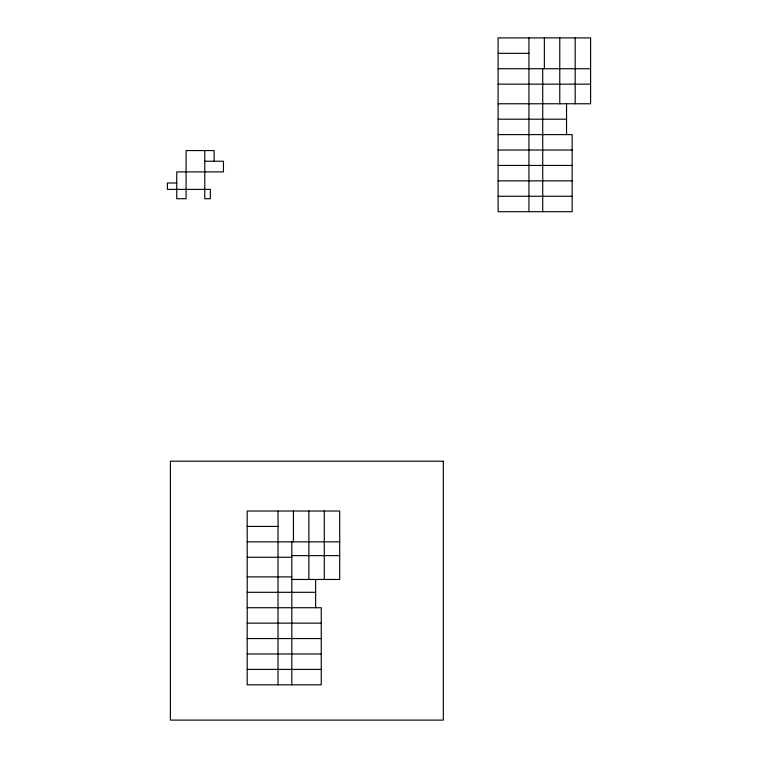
<?xml version="1.0" encoding="UTF-8"?>
<svg xmlns="http://www.w3.org/2000/svg" width="758" height="758" viewBox="0 0 758 758"><rect width="100%" height="100%" fill="white"/><g stroke="black" fill="none" stroke-linecap="round" stroke-linejoin="round"><path stroke-width="1.14" d="M498.101 53.316L528.932 53.316M498.101 68.732L590.605 68.732M498.101 84.157L590.605 84.157M498.101 103.77L590.605 103.77L590.605 37.9L498.101 37.9L498.101 211.7L572.148 211.7L572.148 134.611L498.101 134.611M498.101 119.195L566.548 119.195M498.101 150.027L572.148 150.027M204.774 161.236L223.458 161.236L223.458 171.895L176.737 171.895L176.737 198.729L186.08 198.729L186.08 150.567L214.116 150.567L214.116 161.236M498.101 165.443L572.148 165.443M498.101 180.859L572.148 180.859M176.737 183.01L167.395 183.01L167.395 189.386L210.364 189.386L210.364 198.729L204.774 198.729L204.774 150.567M498.101 196.275L572.148 196.275M247.193 526.431L278.034 526.431M247.193 541.847L339.707 541.847M291.811 555.633L339.707 555.633M247.193 557.272L291.811 557.272M247.193 576.895L291.811 576.895M291.811 579.463L339.707 579.463L339.707 511.015L247.193 511.015L247.193 684.815L321.25 684.815L321.25 607.726L247.193 607.726M247.193 592.311L315.641 592.311M247.193 623.142L321.25 623.142M247.193 638.558L321.25 638.558M247.193 653.974L321.25 653.974M247.193 669.399L321.25 669.399M575.189 37.9L575.189 103.77M566.548 103.77L566.548 134.611M559.774 37.9L559.774 103.77M544.348 37.9L544.348 68.732M542.719 68.732L542.719 211.7M528.932 37.9L528.932 211.7M324.282 511.015L324.282 579.463M315.641 579.463L315.641 607.726M308.866 511.015L308.866 579.463M293.45 511.015L293.45 541.847M291.811 541.847L291.811 684.815M278.034 511.015L278.034 684.815M443.335 461.205L170.408 461.205L170.408 720.1L443.335 720.1L443.335 461.205"/></g></svg>
